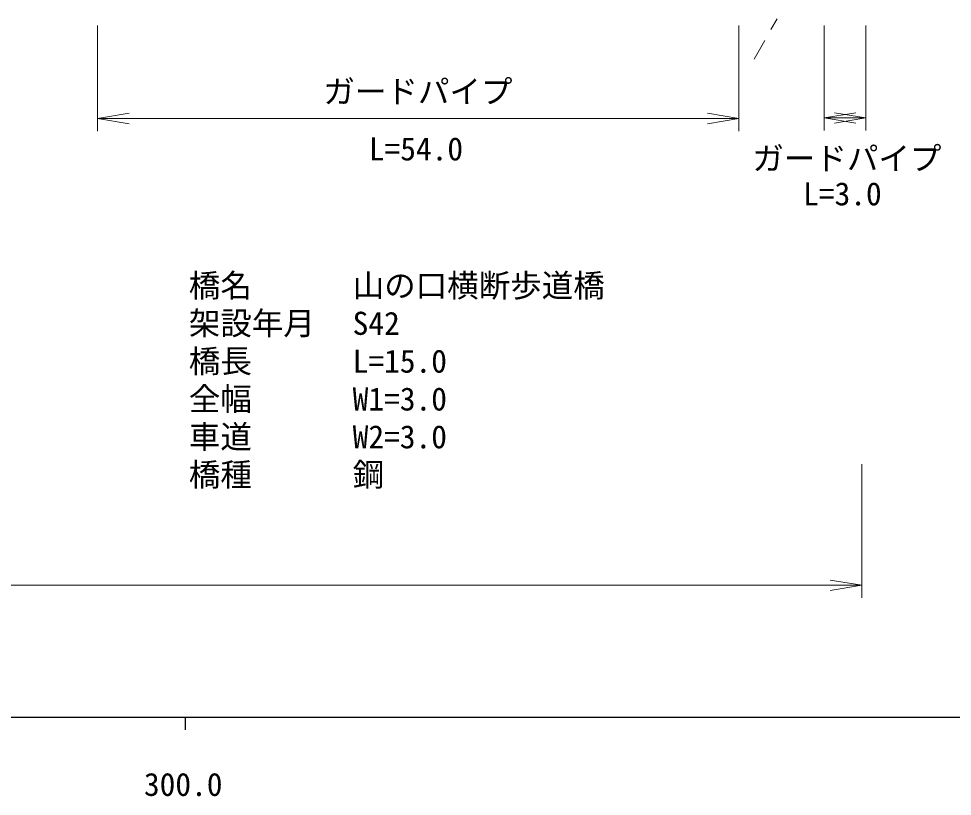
# Model space of a CAD drawing. Units: millimetres, scale not verified. Extents: x 40000 to 680000, y 20000 to 380000.
# Drawn here: x 354786 to 428872, y 198715 to 260390 of the extents above; entities that cross this region are included whole.
import ezdxf
from ezdxf.enums import TextEntityAlignment as Align

# ---------------------------------------------------------------- set-up
doc = ezdxf.new("R2010")
doc.units = ezdxf.units.MM
doc.header["$LTSCALE"] = 1000
for name, color, linetype, lineweight in [('M-BMK-HTXT', 7, 'Continuous', 13), ('M-STR-HTXT', 7, 'Continuous', 13), ('M-TTL-BAND', 7, 'Continuous', 25)]:
    doc.layers.add(name, color=color, linetype=linetype, lineweight=lineweight)
doc.styles.add('ＭＳ ゴシック', font='')
doc.styles.get('ＭＳ ゴシック').set_extended_font_data('MS Gothic')

# ---------------------------------------------------------------- blocks, each defined once
blk = doc.blocks.new('open_arrow')
at = {"color": 0, "linetype": 'Continuous', "lineweight": -2}
blk.add_lwpolyline([(7.5, 1.25), (0, 0), (7.5, -1.25)], dxfattribs=at)

msp = doc.modelspace()

# ---------------------------------------------------------------- linework, layer by layer
at = {"layer": 'M-BMK-HTXT'}
for p, q in [((414482, 259520), (414974, 260390)), ((413155, 257171), (413990, 258649))]:
    msp.add_line(p, q, dxfattribs=at)
at = {"layer": 'M-STR-HTXT'}
for p, q in [((361051, 259838), (361051, 251476)), ((411941, 259838), (411941, 251476)), ((418710, 259838), (418710, 251516)), ((422015, 259838), (422015, 251516)), ((361051, 252476), (411941, 252476)), ((418710, 252516), (422015, 252516)), ((421683, 225071), (421683, 214454)), ((259548, 215454), (421683, 215454))]:
    msp.add_line(p, q, dxfattribs=at)
at = {"layer": 'M-TTL-BAND'}
for p, q in [((40000, 205000), (579000, 205000)), ((368000, 205000), (368000, 204000))]:
    msp.add_line(p, q, dxfattribs=at)

# ---------------------------------------------------------------- block references
at = {"layer": 'M-STR-HTXT', "xscale": 333, "yscale": 333}
for p in [(361051, 252476), (418710, 252516)]:
    msp.add_blockref('open_arrow', p, dxfattribs=at)
at = {"layer": 'M-STR-HTXT', "xscale": 333, "yscale": 333, "rotation": 180}
for p in [(411941, 252476), (422015, 252516), (421683, 215454)]:
    msp.add_blockref('open_arrow', p, dxfattribs=at)

# ---------------------------------------------------------------- texts
at = {"layer": 'M-STR-HTXT', "style": 'ＭＳ ゴシック'}
for p in [(386468, 254614), (420507, 249310)]:
    msp.add_text('ガードパイプ', height=1833, dxfattribs=at).set_placement(p, align=Align.MIDDLE_CENTER)
for s, p in [('L=54.0', (386310, 248598)), ('L=3.0', (420150, 245035))]:
    msp.add_text(s, height=1833, dxfattribs=at).set_placement(p, align=Align.BOTTOM_CENTER)
for s, p in [('橋名', (368288, 239230)), ('山の口横断歩道橋', (381288, 239230)), ('架設年月', (368288, 236230)), ('S42', (381288, 236230)), ('橋長', (368288, 233230)), ('L=15.0', (381288, 233230)), ('全幅', (368288, 230230)), ('W1=3.0', (381288, 230230)), ('車道', (368288, 227230)), ('W2=3.0', (381288, 227230)), ('橋種', (368288, 224230)), ('鋼', (381288, 224230))]:
    msp.add_text(s, height=1833, dxfattribs=at).set_placement(p, align=Align.MIDDLE_LEFT)
at = {"layer": 'M-TTL-BAND', "style": 'ＭＳ ゴシック'}
msp.add_text('300.0', height=1833, dxfattribs=at).set_placement((367844, 198195), align=Align.BOTTOM_CENTER)

doc.saveas('drawing.dxf')
